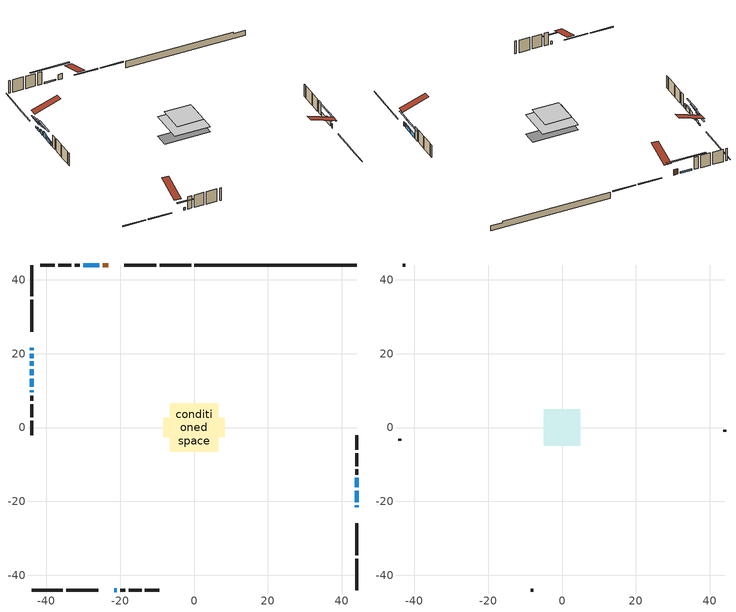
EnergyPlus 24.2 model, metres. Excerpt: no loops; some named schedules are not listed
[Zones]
conditioned space
 floor outside (Floor1 construction): -0.86,-0.86 -0.86,0.86 0.86,0.86 0.86,-0.86 z0.15
 floor adiabatic (AdiabaticFloorConstruction): -6.55,-6.55 -6.55,6.55 6.55,6.55 6.55,-6.55 z2.59
 floor foundation (Slab1 construction): -8.38,-2.59 -8.38,2.59 8.38,2.59 8.38,-2.59 z-2.29
 wall outside (RimJoist1 construction): -0.81,44.02 -9.26,44.02 / -44.02,-44.02 -35.56,-44.02 / -44.02,44.02 -44.02,35.56 / 44.02,-44.02 44.02,-35.56 z0.15:0.45
 wall outside (RimJoist2 construction): -10.19,44.02 -18.86,44.02 / -34.63,-44.02 -25.96,-44.02 / -44.02,34.63 -44.02,25.96 / 44.02,-34.63 44.02,-25.96 z0.15:0.45
 wall outside (AdiabaticWallConstruction 1): -23.24,44.02 -24.77,44.02 z0.15:2.18
 wall outside (AdiabaticWallConstruction): 44.02,-21.58 44.02,-21.12 / 44.02,-20.19 44.02,-17.15 z0.15:1.78; -21.58,-44.02 -20.97,-44.02 z0.15:1.17; -25.7,44.02 -29.97,44.02 z0.15:0.66; -44.02,21.58 -44.02,20.97 z0.15:0.76; -44.02,20.04 -44.02,18.82 z0.15:1.22; -44.02,17.89 -44.02,16.67 / 44.02,-16.22 44.02,-13.68 / -44.02,13.19 -44.02,11.05 z0.15:1.67; -44.02,15.74 -44.02,14.12 z0.15:2.18; -44.02,10.13 -44.02,9.52 z0.15:1.37
 wall outside (Wall1 construction): -30.9,44.02 -32.27,44.02 / -20.04,-44.02 -18.67,-44.02 / -44.02,8.59 -44.02,7.21 / 44.02,-12.75 44.02,-11.38 z0.15:5.03
 wall outside (Wall2 construction): -33.2,44.02 -36.73,44.02 / -17.74,-44.02 -14.21,-44.02 / -44.02,6.29 -44.02,2.76 / 44.02,-10.45 44.02,-6.92 z0.15:5.03
 wall outside (Wall3 construction): -37.66,44.02 -41.59,44.02 / -13.28,-44.02 -9.35,-44.02 / -44.02,1.83 -44.02,-2.11 / 44.02,-5.99 44.02,-2.06 z0.15:5.03
 wall foundation (FoundationWall1 construction): 0.12,44.02,-2.29 0.12,44.02,0.15 39.63,44.02,0.15 39.63,44.02,-0.34 44.02,44.02,-0.34 44.02,44.02,-2.29
 window (WindowConstruction 8): 44.02,-21.58 44.02,-21.12 z0.15:1.77
 window (WindowConstruction 6): 44.02,-20.19 44.02,-17.15 z0.15:1.77
 window (WindowConstruction 7): -21.58,-44.02 -20.97,-44.02 z0.15:1.16
 window (WindowConstruction 10): -25.7,44.02 -29.97,44.02 z0.15:0.66
 window (WindowConstruction 9): -44.02,21.58 -44.02,20.97 z0.15:0.76
 window (WindowConstruction): -44.02,20.04 -44.02,18.82 z0.15:1.22
 window (WindowConstruction 1): -44.02,17.89 -44.02,16.67 z0.15:1.67
 window (WindowConstruction 2): -44.02,15.74 -44.02,14.12 z0.15:2.18
 window (WindowConstruction 3): 44.02,-16.22 44.02,-13.68 z0.15:1.67
 window (WindowConstruction 4): -44.02,13.19 -44.02,11.06 z0.15:1.67
 window (WindowConstruction 5): -44.02,10.13 -44.02,9.52 z0.15:1.37
 door (Door): -23.24,44.02 -24.77,44.02 z0.15:2.18
 ceiling adiabatic (AdiabaticFloorConstruction): 6.55,-6.55 6.55,6.55 -6.55,6.55 -6.55,-6.55 z2.59
attic - vented
 floor to conditioned space (Floor2 construction Reversed): -4.92,-4.92 -4.92,4.92 4.92,4.92 4.92,-4.92 z5.03
 wall outside (Wall4 construction): -42.52,44.02 -43.09,44.02 / -8.42,-44.02 -7.85,-44.02 / -44.02,-3.03 -44.02,-3.6 / 44.02,-1.13 44.02,-0.56 z0.15:5.03
 roof outside (Roof1 construction): -22.31,44.02,5.03 -22.31,34.44,8.22 -19.79,34.44,8.22 -19.79,44.02,5.03; -22.51,-44.02,5.03 -22.51,-34.44,8.22 -25.03,-34.44,8.22 -25.03,-44.02,5.03; -44.02,22.51,5.03 -34.44,22.51,8.22 -34.44,25.03,8.22 -44.02,25.03,5.03; 44.02,-22.51,5.03 34.44,-22.51,8.22 34.44,-25.03,8.22 44.02,-25.03,5.03
shading: 44.02,-18.48 44.02,-24.22 44.43,-24.22 44.43,-18.48 z4.41; 44.02,-16.94 44.02,-20.39 44.43,-20.39 44.43,-16.94 z1.98; -18.33,-44.02 -24.22,-44.02 -24.22,-44.43 -18.33,-44.43 z3.8; -35.05,44.02 -20.62,44.02 -20.62,44.43 -35.05,44.43 z5.74; -44.02,18.33 -44.02,24.22 -44.43,24.22 -44.43,18.33 z3.4; -44.02,16.18 -44.02,22.68 -44.43,22.68 -44.43,16.18 z3.86; -44.02,14.03 -44.02,20.53 -44.43,20.53 -44.43,14.03 z4.31; -44.02,11.48 -44.02,18.38 -44.43,18.38 -44.43,11.48 z4.82; 44.02,-11.04 44.02,-18.86 44.43,-18.86 44.43,-11.04 z4.31; -44.02,10.85 -44.02,13.39 -44.43,13.39 -44.43,10.85 z1.88; -44.02,9.32 -44.02,10.33 -44.43,10.33 -44.43,9.32 z1.57
[Building]
Building 1: Terrain=Suburbs
[Site:Location]
London AP_ON: Latitude {deg}=43.03; Longitude {deg}=-81.15; Time Zone {hr}=-5; Elevation {m}=278; Keep Site Location Information=Yes
[Site:GroundTemperature:Shallow]
3.98693, 1.93205, 1.76749, 2.74264, 6.6573, 10.5537, 13.9317, 16.0716, 16.2534, 14.513, 11.2211, 7.44421
[Site:WaterMainsTemperature]
Calculation Method=Schedule; Temperature Schedule=mains temperature schedule
[Material] Roughness=Rough; Thermal Absorptance=0.9
Name | Thickness {m} | Conductivity {W/m-K} | Density {kg/m3} | Specific Heat {J/kg-K} | Solar Absorptance | Visible Absorptance
asphalt or fiberglass shingles | 0.00635 | 0.162714 | 1121.4 | 1465.45 | 0.4 | 0.4
ceiling loosefill ins | 0.169333 | 0.0480833 | 16.02 | 1046.75 | 0.7 | 0.7
ceiling stud and cavity | 0.1397 | 0.0955869 | 65.682 | 1177.47 | 0.7 | 0.7
concrete 4.0 in. | 0.1016 | 1.803125 | 2242.8 | 837.4 | 0.7 | 0.7
concrete 8.0 in. | 0.2032 | 1.803125 | 2242.8 | 837.4 | 0.7 | 0.7
door material | 0.04445 | 0.20624 | 512.64 | 1214.23 | 0.7 | 0.7
exterior vertical ins | 0.0508314 | 0.029427 | 32.04 | 1214.23 | 0.7 | 0.7
floor covering | 0.0127 | 0.0433444 | 54.468 | 1339.84 | 0.6 | 0.6
floor rigid ins; rim joist rigid ins | 0.051816 | 0.029427 | 32.04 | 1214.23 | 0.7 | 0.7
floor rigid ins 1; wall rigid ins | 0.512978 | 0.029427 | 32.04 | 1214.23 | 0.7 | 0.7
floor stud and cavity | 0.1397 | 0.226551 | 92.3553 | 1139.71 | 0.7 | 0.7
floor stud and cavity 1 | 0.1397 | 1.75129 | 37.0049 | 1207.88 | 0.7 | 0.7
furniture material conditioned space 1 | 0.1524 | 0.115458 | 640.8 | 1214.23 | 0.6 | 0.6
gypsum board | 0.0127 | 0.160291 | 801 | 837.4 | 0.6 | 0.6
gypsum board 1 | 0.0127 | 0.160291 | 801 | 837.4 | 0.7 | 0.7
osb sheathing 0.5 in. | 0.0127 | 0.115458 | 512.64 | 1214.23 | 0.7 | 0.7
osb sheathing 0.75 in. | 0.01905 | 0.115458 | 512.64 | 1214.23 | 0.7 | 0.7
osb sheathing 2.0 in. | 0.0508 | 0.115458 | 512.64 | 1214.23 | 0.7 | 0.7
rim joist stud and cavity | 0.0508 | 0.0451784 | 125.044 | 1163.47 | 0.6 | 0.6
rim joist stud and cavity 1 | 0.0508 | 0.254006 | 125.044 | 1163.47 | 0.6 | 0.6
wall stud and cavity | 0.1397 | 0.10094 | 139.0536 | 1170.24 | 0.7 | 0.7
wall stud and cavity 1 | 0.1397 | 0.0822159 | 139.0536 | 1170.24 | 0.7 | 0.7
wall stud and cavity 2 | 0.1397 | 0.0938917 | 139.0536 | 1170.24 | 0.7 | 0.7
wall stud and cavity 3 | 0.0889 | 6.1454 | 50.32683 | 1063.81 | 0.6 | 0.6
wall stud and cavity 4 | 0.0889 | 0.380278 | 52.3479 | 1209.89 | 0.7 | 0.7
wall stud and cavity 5 | 0.0889 | 0.391764 | 83.0341 | 1211.67 | 0.7 | 0.7
wood siding | 0.0254 | 0.102417 | 544.68 | 1172.36 | 0.4 | 0.4
wood siding 1 | 0.00254 | 0.102417 | 544.68 | 1172.36 | 0.4 | 0.4
wood siding 2; wood siding 3; wood siding 4 | 0.0254 | 0.102417 | 544.68 | 1172.36 | 0.7 | 0.7
[WindowMaterial:SimpleGlazingSystem]
Name | U-Factor {W/m2-K} | Solar Heat Gain Coefficient
WindowMaterial | 2.23259 | 0.52
WindowMaterial 1 | 2.19852 | 0.55
WindowMaterial 10 | 2.27801 | 0.47
WindowMaterial 2 | 2.23827 | 0.55
WindowMaterial 3 | 5.95565 | 0.79
WindowMaterial 4 | 2.208742 | 0.54
WindowMaterial 5 | 2.2888 | 0.46
WindowMaterial 6 | 2.20704 | 0.54
WindowMaterial 7 | 2.30754 | 0.44
WindowMaterial 8 | 2.99401 | 0.6
WindowMaterial 9 | 5.20275 | 0.65
[Construction]
AdiabaticFloorConstruction: floor stud and cavity 1, floor rigid ins 1, osb sheathing 0.75 in., floor covering
AdiabaticWallConstruction: wood siding 3, wall rigid ins, wall stud and cavity 4, gypsum board
AdiabaticWallConstruction 1: wood siding 4, wall rigid ins, wall stud and cavity 4, gypsum board
Door: door material
Floor1 construction: floor stud and cavity, floor rigid ins, osb sheathing 0.75 in., floor covering
Floor2 construction Reversed: gypsum board, ceiling stud and cavity, ceiling loosefill ins
FoundationWall1 construction: concrete 8.0 in., gypsum board 1
furniture construction conditioned space 1: furniture material conditioned space 1
PartitionWallConstruction: gypsum board, wall stud and cavity 5, gypsum board
RimJoist1 construction: wood siding 2, osb sheathing 2.0 in., rim joist stud and cavity
RimJoist2 construction: wood siding 2, rim joist rigid ins, osb sheathing 2.0 in., rim joist stud and cavity 1
Roof1 construction: asphalt or fiberglass shingles
Slab1 construction: concrete 4.0 in.
Wall1 construction: wood siding, osb sheathing 0.5 in., wall stud and cavity, gypsum board
Wall2 construction: wood siding, osb sheathing 0.5 in., wall stud and cavity 1, gypsum board
Wall3 construction: wood siding, osb sheathing 0.5 in., wall stud and cavity 2, gypsum board
Wall4 construction: wood siding 1, wall stud and cavity 3
WindowConstruction: WindowMaterial
WindowConstruction 1: WindowMaterial 1
WindowConstruction 10: WindowMaterial 10
WindowConstruction 2: WindowMaterial 2
WindowConstruction 3: WindowMaterial 3
WindowConstruction 4: WindowMaterial 4
WindowConstruction 5: WindowMaterial 5
WindowConstruction 6: WindowMaterial 6
WindowConstruction 7: WindowMaterial 7
WindowConstruction 8: WindowMaterial 8
WindowConstruction 9: WindowMaterial 9
[Zone] Multiplier=1; Part of Total Floor Area=Yes
Name | Volume {m3}
attic - vented | 50.1252
conditioned space | 672
[Space]
Name | Zone | Volume {m3}
attic - vented 1 | attic - vented | 50.1252
conditioned space 1 | conditioned space | 672
[ZoneInfiltration:EffectiveLeakageArea]
infil attic - vented 1: Zone or Space=attic - vented 1; Schedule=Always On Discrete; Effective Air Leakage Area {cm2}=4220.07; Stack Coefficient=0.000561147; Wind Coefficient=1.60051e-05
[ZoneMixing]
whole house fan mix: Zone or Space=attic - vented; Schedule=Always On Continuous; Design Flow Rate Calculation Method=Flow/Zone; Design Flow Rate {m3/s}=0; Source Zone or Space=conditioned space
[SurfaceProperty:ExposedFoundationPerimeter]
Slab1: Exposed Perimeter Calculation Method=TotalExposedPerimeter; Total Exposed Perimeter {m}=43.892
[InternalMass] Zone or ZoneList=conditioned space; Space or SpaceList=conditioned space 1
Name | Construction | Surface Area {m2}
furniture mass conditioned space 1 | furniture construction conditioned space 1 | 104.572
partition wall mass | PartitionWallConstruction | 261.43
[Lights]
interior lighting: Zone or ZoneList or Space or SpaceList=conditioned space 1; Schedule=interior lighting schedule; Design Level Calculation Method=LightingLevel; Lighting Level {W}=343.2; Return Air Fraction=0; Fraction Radiant=0.6; Fraction Visible=0.2; Fraction Replaceable=1
[People]
occupants: Zone or ZoneList or Space or SpaceList=conditioned space 1; Number of People Schedule=occupants schedule; Number of People Calculation Method=People; Number of People=3; Fraction Radiant=0.314171; Sensible Heat Fraction=0.56303; Activity Level Schedule=occupants activity schedule; Carbon Dioxide Generation Rate {m3/s-W}=0; Enable ASHRAE 55 Comfort Warnings=No; Mean Radiant Temperature Calculation Type=EnclosureAveraged
[ElectricEquipment] Zone or ZoneList or Space or SpaceList=conditioned space 1; Design Level Calculation Method=EquipmentLevel
Name | Schedule | Design Level {W} | Fraction Latent | Fraction Radiant | Fraction Lost
clothes dryer | clothes dryer schedule | 140.772 | 0.015 | 0.081 | 0.85
clothes washer | clothes washer schedule | 32.1985 | 0.03 | 0.162 | 0.7
cooking range | cooking range schedule | 215.147 | 0.08 | 0.432 | 0.2
dishwasher | dishwasher schedule | 66.8632 | 0.3 | 0.18 | 0.4
fridge | fridge schedule | 72.9452 | 0 | 0.6 | 0
mech vent bath fan 0 | mech vent bath fan 0 schedule | 50.2 | 0 | 0 | 1
mech vent bath fan 1 | mech vent bath fan 1 schedule | 50.2 | 0 | 0 | 1
mech vent bath fan 2 | mech vent bath fan 2 schedule | 50.2 | 0 | 0 | 1
mech vent house fan | mech vent house fan schedule | 0 | 0 | 0 | 1
mech vent house fan cfis | mech vent house fan cfis schedule | 0 | 0 | 0 | 0
mech vent range fan 0 | mech vent range fan 0 schedule | 57 | 0 | 0 | 1
misc plug loads | misc plug loads schedule | 494.7 | 0.045 | 0.513 | 0.1
whole house fan | Always On Discrete | 0 | 0 | 0 | 1
[OtherEquipment] Zone or ZoneList or Space or SpaceList=conditioned space 1; Design Level Calculation Method=EquipmentLevel
Name | Fuel Type | Schedule | Design Level {W} | Fraction Latent | Fraction Radiant | Fraction Lost
clothes dryer 1 | Electricity | clothes dryer schedule | 0 | 0.015 | 0.081 | 0.85
cooking range 1 | Electricity | cooking range schedule | 0 | 0.08 | 0.432 | 0.2
general water use latent | None | general water use schedule | 62.594 | 1 | 0 | 0
general water use sensible | None | general water use schedule | -61.6891 | 0 | 0.6 | 0
mech vent house fan latent load | None | Always On Discrete | 0 | 1 | 0 | 0
mech vent house fan sensible load | None | Always On Discrete | 0 | 0 | 0 | 0
water heater energy adjustment1 | NaturalGas | Always On Discrete | 0.01 | 0 | 0 | 1
[ZoneInfiltration:DesignFlowRate] Zone or ZoneList or Space or SpaceList=conditioned space 1; Schedule=Always On Discrete; Design Flow Rate Calculation Method=Flow/Zone; Design Flow Rate {m3/s}=0
infil flow; natural vent flow; whole house fan flow
[AvailabilityManager:Scheduled]
central ac and furnace airloop Availability Manager: Schedule=Always On Discrete
[Foundation:Kiva]
Foundation Kiva 1: Initial Indoor Air Temperature {C}=18; Wall Height Above Grade {m}=0.149992; Wall Depth Below Slab {m}=0.2032; Custom Block Material Name 1=exterior vertical ins; Custom Block Depth 1 {m}=2.43998; Custom Block X Position 1 {m}=0.2159; Custom Block Z Position 1 {m}=0
[Foundation:Kiva:Settings]
Soil Conductivity {W/m-K}=0.849921; Soil Density {kg/m3}=1842.3; Soil Specific Heat {J/kg-K}=418.7; Ground Solar Absorptivity=0.9; Ground Thermal Absorptivity=0.9; Ground Surface Roughness {m}=0.03; Far-Field Width {m}=40; Deep-Ground Boundary Condition=ZeroFlux; Deep-Ground Depth {m}=40; Minimum Cell Dimension {m}=0.2; Maximum Cell Growth Coefficient=3; Simulation Timestep=Timestep
[Exterior:Lights]
exterior lighting: Schedule=exterior lighting schedule; Design Level {W}=75.6
[EnergyManagementSystem:GlobalVariable]
central_ac_and_furnace_airloop_Fan_RTF
infil_program_Qfan
infil_program_Qinf
natural_vent_program_Qnv
natural_vent_program_Qwhf
[EnergyManagementSystem:Sensor]
Name | Output:Variable or Output:Meter Index Key | Output:Variable or Output:Meter
airflow_gain | infil flow | Infiltration Sensible Heat Gain Energy
airflow_gain_1 | natural vent flow | Infiltration Sensible Heat Gain Energy
airflow_gain_2 | whole house fan flow | Infiltration Sensible Heat Gain Energy
airflow_loss | infil flow | Infiltration Sensible Heat Loss Energy
airflow_loss_1 | natural vent flow | Infiltration Sensible Heat Loss Energy
airflow_loss_2 | whole house fan flow | Infiltration Sensible Heat Loss Energy
clg_load_cond |  | Cooling:EnergyTransfer:Zone:CONDITIONED SPACE
clg_sp_s; clg_sp_s_1 | cooling setpoint | Schedule Value
clothes_dryer_exhaust_0_sch_s | clothes dryer exhaust 0 schedule | Schedule Value
cool_season | cooling season schedule | Schedule Value
htg_load_cond |  | Heating:EnergyTransfer:Zone:CONDITIONED SPACE
htg_sp_s; htg_sp_s_1 | heating setpoint | Schedule Value
ig_ee_conv | clothes dryer | Electric Equipment Convective Heating Energy
ig_ee_conv_2 | cooking range | Electric Equipment Convective Heating Energy
ig_ee_conv_4 | fridge | Electric Equipment Convective Heating Energy
ig_ee_conv_5 | misc plug loads | Electric Equipment Convective Heating Energy
ig_ee_conv_6 | whole house fan | Electric Equipment Convective Heating Energy
ig_ee_rad | clothes dryer | Electric Equipment Radiant Heating Energy
ig_ee_rad_2 | cooking range | Electric Equipment Radiant Heating Energy
ig_ee_rad_4 | fridge | Electric Equipment Radiant Heating Energy
ig_ee_rad_5 | misc plug loads | Electric Equipment Radiant Heating Energy
ig_ee_rad_6 | whole house fan | Electric Equipment Radiant Heating Energy
ig_lgt_conv | interior lighting | Lights Convective Heating Energy
ig_lgt_rad | interior lighting | Lights Radiant Heating Energy
ig_lgt_vis | interior lighting | Lights Visible Radiation Heating Energy
ig_oe_conv | clothes dryer 1 | Other Equipment Convective Heating Energy
ig_oe_conv_1 | cooking range 1 | Other Equipment Convective Heating Energy
ig_oe_conv_2 | general water use latent | Other Equipment Convective Heating Energy
ig_oe_conv_3 | general water use sensible | Other Equipment Convective Heating Energy
ig_oe_conv_4 | water heater energy adjustment1 | Other Equipment Convective Heating Energy
ig_oe_rad | clothes dryer 1 | Other Equipment Radiant Heating Energy
ig_oe_rad_1 | cooking range 1 | Other Equipment Radiant Heating Energy
ig_oe_rad_2 | general water use latent | Other Equipment Radiant Heating Energy
ig_oe_rad_3 | general water use sensible | Other Equipment Radiant Heating Energy
ig_oe_rad_4 | water heater energy adjustment1 | Other Equipment Radiant Heating Energy
ig_ppl_conv | occupants | People Convective Heating Energy
ig_ppl_rad | occupants | People Radiant Heating Energy
im_conv | furniture mass conditioned space 1 | Surface Inside Face Convection Heat Gain Energy
im_conv_1 | partition wall mass | Surface Inside Face Convection Heat Gain Energy
im_ig | furniture mass conditioned space 1 | Surface Inside Face Internal Gains Radiation Heat Gain Energy
im_ig_1 | partition wall mass | Surface Inside Face Internal Gains Radiation Heat Gain Energy
im_lgt | furniture mass conditioned space 1 | Surface Inside Face Lights Radiation Heat Gain Energy
im_lgt_1 | partition wall mass | Surface Inside Face Lights Radiation Heat Gain Energy
im_sol | furniture mass conditioned space 1 | Surface Inside Face Solar Radiation Heat Gain Energy
im_sol_1 | partition wall mass | Surface Inside Face Solar Radiation Heat Gain Energy
im_surf | furniture mass conditioned space 1 | Surface Inside Face Net Surface Thermal Radiation Heat Gain Energy
im_surf_1 | partition wall mass | Surface Inside Face Net Surface Thermal Radiation Heat Gain Energy
mech_vent_bath_fan_0_sch_s | mech vent bath fan 0 schedule | Schedule Value
mech_vent_bath_fan_1_sch_s | mech vent bath fan 1 schedule | Schedule Value
mech_vent_bath_fan_2_sch_s | mech vent bath fan 2 schedule | Schedule Value
mech_vent_range_fan_0_sch_s | mech vent range fan 0 schedule | Schedule Value
mv_conv | mech vent bath fan 0 | Electric Equipment Convective Heating Energy
mv_conv_1 | mech vent bath fan 1 | Electric Equipment Convective Heating Energy
mv_conv_2 | mech vent bath fan 2 | Electric Equipment Convective Heating Energy
mv_conv_3 | mech vent house fan | Electric Equipment Convective Heating Energy
mv_conv_4 | mech vent house fan cfis | Electric Equipment Convective Heating Energy
mv_conv_5 | mech vent range fan 0 | Electric Equipment Convective Heating Energy
mv_conv_6 | mech vent house fan latent load | Other Equipment Convective Heating Energy
mv_conv_7 | mech vent house fan sensible load | Other Equipment Convective Heating Energy
mv_rad | mech vent bath fan 0 | Electric Equipment Radiant Heating Energy
mv_rad_1 | mech vent bath fan 1 | Electric Equipment Radiant Heating Energy
mv_rad_2 | mech vent bath fan 2 | Electric Equipment Radiant Heating Energy
mv_rad_3 | mech vent house fan | Electric Equipment Radiant Heating Energy
mv_rad_4 | mech vent house fan cfis | Electric Equipment Radiant Heating Energy
mv_rad_5 | mech vent range fan 0 | Electric Equipment Radiant Heating Energy
mv_rad_6 | mech vent house fan latent load | Other Equipment Radiant Heating Energy
mv_rad_7 | mech vent house fan sensible load | Other Equipment Radiant Heating Energy
natural_vent_s | natural vent schedule | Schedule Value
out_pb_s |  | Site Outdoor Air Barometric Pressure
out_wt_s |  | Site Outdoor Air Humidity Ratio
site_vw_s |  | Site Wind Speed
ss_back_out | Window1 | Surface Window Shortwave from Zone Back Out Window Heat Transfer Rate
ss_back_out_1 | Window10 | Surface Window Shortwave from Zone Back Out Window Heat Transfer Rate
ss_back_out_10 | Window9 | Surface Window Shortwave from Zone Back Out Window Heat Transfer Rate
ss_back_out_2 | Window13 | Surface Window Shortwave from Zone Back Out Window Heat Transfer Rate
ss_back_out_3 | Window14 | Surface Window Shortwave from Zone Back Out Window Heat Transfer Rate
ss_back_out_4 | Window2 | Surface Window Shortwave from Zone Back Out Window Heat Transfer Rate
ss_back_out_5 | Window3 | Surface Window Shortwave from Zone Back Out Window Heat Transfer Rate
ss_back_out_6 | Window4 | Surface Window Shortwave from Zone Back Out Window Heat Transfer Rate
ss_back_out_7 | Window5 | Surface Window Shortwave from Zone Back Out Window Heat Transfer Rate
ss_back_out_8 | Window6 | Surface Window Shortwave from Zone Back Out Window Heat Transfer Rate
ss_back_out_9 | Window7 | Surface Window Shortwave from Zone Back Out Window Heat Transfer Rate
ss_conv | Door1 | Surface Inside Face Convection Heat Gain Energy
ss_conv_1 | Window1 | Surface Inside Face Convection Heat Gain Energy
ss_conv_10 | Window7 | Surface Inside Face Convection Heat Gain Energy
ss_conv_11 | Window9 | Surface Inside Face Convection Heat Gain Energy
ss_conv_2 | Window10 | Surface Inside Face Convection Heat Gain Energy
ss_conv_3 | Window13 | Surface Inside Face Convection Heat Gain Energy
ss_conv_4 | Window14 | Surface Inside Face Convection Heat Gain Energy
ss_conv_5 | Window2 | Surface Inside Face Convection Heat Gain Energy
ss_conv_6 | Window3 | Surface Inside Face Convection Heat Gain Energy
ss_conv_7 | Window4 | Surface Inside Face Convection Heat Gain Energy
ss_conv_8 | Window5 | Surface Inside Face Convection Heat Gain Energy
ss_conv_9 | Window6 | Surface Inside Face Convection Heat Gain Energy
ss_ig | Door1 | Surface Inside Face Internal Gains Radiation Heat Gain Energy
ss_ig_1 | Window1 | Surface Inside Face Internal Gains Radiation Heat Gain Energy
ss_ig_10 | Window7 | Surface Inside Face Internal Gains Radiation Heat Gain Energy
ss_ig_11 | Window9 | Surface Inside Face Internal Gains Radiation Heat Gain Energy
ss_ig_2 | Window10 | Surface Inside Face Internal Gains Radiation Heat Gain Energy
ss_ig_3 | Window13 | Surface Inside Face Internal Gains Radiation Heat Gain Energy
ss_ig_4 | Window14 | Surface Inside Face Internal Gains Radiation Heat Gain Energy
ss_ig_5 | Window2 | Surface Inside Face Internal Gains Radiation Heat Gain Energy
ss_ig_6 | Window3 | Surface Inside Face Internal Gains Radiation Heat Gain Energy
ss_ig_7 | Window4 | Surface Inside Face Internal Gains Radiation Heat Gain Energy
ss_ig_8 | Window5 | Surface Inside Face Internal Gains Radiation Heat Gain Energy
ss_ig_9 | Window6 | Surface Inside Face Internal Gains Radiation Heat Gain Energy
ss_lgt | Door1 | Surface Inside Face Lights Radiation Heat Gain Energy
ss_sol | Door1 | Surface Inside Face Solar Radiation Heat Gain Energy
ss_surf | Door1 | Surface Inside Face Net Surface Thermal Radiation Heat Gain Energy
ss_surf_1 | Window1 | Surface Inside Face Net Surface Thermal Radiation Heat Gain Energy
ss_surf_10 | Window7 | Surface Inside Face Net Surface Thermal Radiation Heat Gain Energy
ss_surf_11 | Window9 | Surface Inside Face Net Surface Thermal Radiation Heat Gain Energy
ss_surf_2 | Window10 | Surface Inside Face Net Surface Thermal Radiation Heat Gain Energy
ss_surf_3 | Window13 | Surface Inside Face Net Surface Thermal Radiation Heat Gain Energy
ss_surf_4 | Window14 | Surface Inside Face Net Surface Thermal Radiation Heat Gain Energy
ss_surf_5 | Window2 | Surface Inside Face Net Surface Thermal Radiation Heat Gain Energy
ss_surf_6 | Window3 | Surface Inside Face Net Surface Thermal Radiation Heat Gain Energy
ss_surf_7 | Window4 | Surface Inside Face Net Surface Thermal Radiation Heat Gain Energy
ss_surf_8 | Window5 | Surface Inside Face Net Surface Thermal Radiation Heat Gain Energy
ss_surf_9 | Window6 | Surface Inside Face Net Surface Thermal Radiation Heat Gain Energy
ss_trans_in | Window1 | Surface Window Transmitted Solar Radiation Rate
ss_trans_in_1 | Window10 | Surface Window Transmitted Solar Radiation Rate
ss_trans_in_10 | Window9 | Surface Window Transmitted Solar Radiation Rate
ss_trans_in_2 | Window13 | Surface Window Transmitted Solar Radiation Rate
ss_trans_in_3 | Window14 | Surface Window Transmitted Solar Radiation Rate
ss_trans_in_4 | Window2 | Surface Window Transmitted Solar Radiation Rate
ss_trans_in_5 | Window3 | Surface Window Transmitted Solar Radiation Rate
ss_trans_in_6 | Window4 | Surface Window Transmitted Solar Radiation Rate
ss_trans_in_7 | Window5 | Surface Window Transmitted Solar Radiation Rate
ss_trans_in_8 | Window6 | Surface Window Transmitted Solar Radiation Rate
ss_trans_in_9 | Window7 | Surface Window Transmitted Solar Radiation Rate
ss_trans_out | Window1 | Surface Inside Face Initial Transmitted Diffuse Transmitted Out Window Solar Radiation Rate
ss_trans_out_1 | Window10 | Surface Inside Face Initial Transmitted Diffuse Transmitted Out Window Solar Radiation Rate
ss_trans_out_10 | Window9 | Surface Inside Face Initial Transmitted Diffuse Transmitted Out Window Solar Radiation Rate
ss_trans_out_2 | Window13 | Surface Inside Face Initial Transmitted Diffuse Transmitted Out Window Solar Radiation Rate
ss_trans_out_3 | Window14 | Surface Inside Face Initial Transmitted Diffuse Transmitted Out Window Solar Radiation Rate
